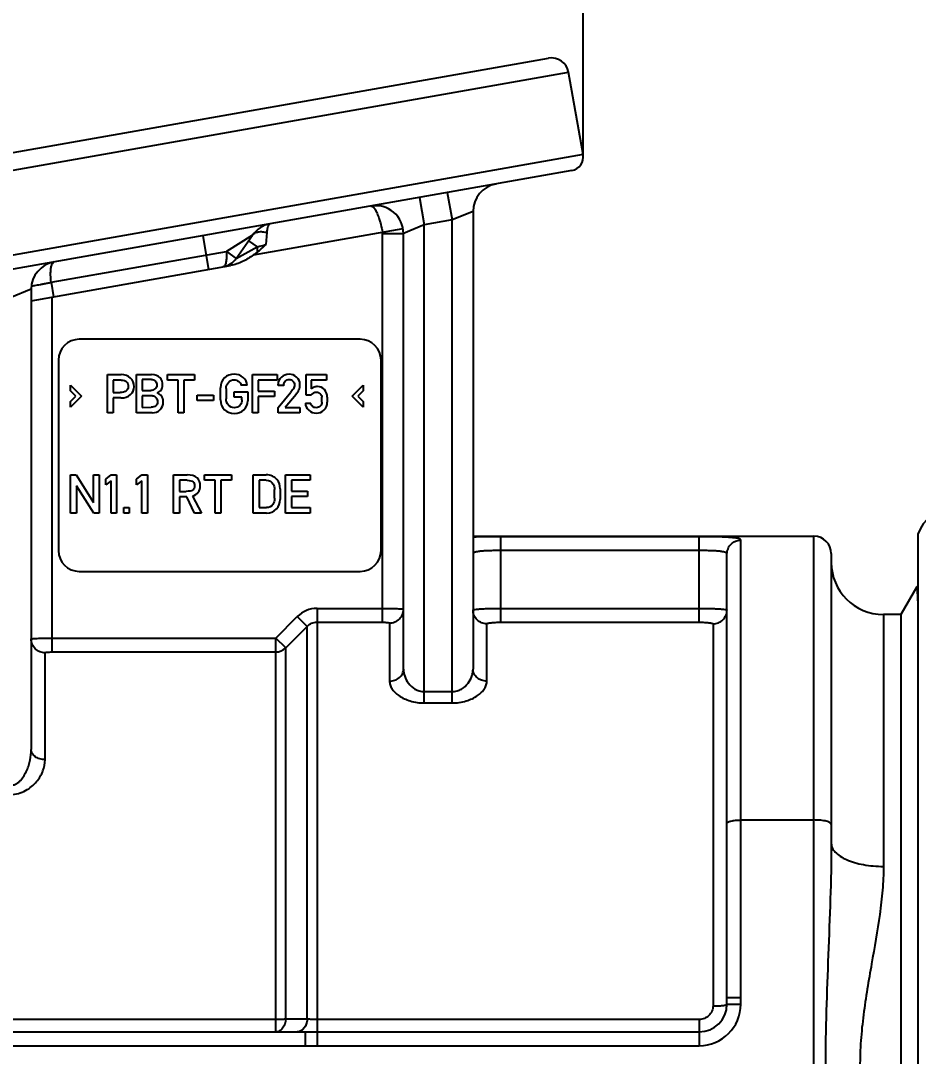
# Model space of a CAD drawing. Header units: millimetres. Extents: x 0 to 420, y 0 to 297.
# Drawn here: x 242.97 to 268.77, y 154.38 to 184.15 of the extents above; entities that cross this region are included whole.
import ezdxf
from ezdxf.enums import TextEntityAlignment as Align

# ---------------------------------------------------------------- set-up
doc = ezdxf.new("R2010")
doc.units = ezdxf.units.MM
doc.header["$LTSCALE"] = 23.1
doc.layers.get('0').update_dxf_attribs({"linetype": 'CONTINUOUS'})
doc.styles.get("Standard").update_dxf_attribs({"font": 'arial.ttf'})
doc.styles.add('TEXTSTYLE_3', font='arial.ttf')
doc.dimstyles.new('DIMSTYLE_1', dxfattribs={"dimtxt": 3, "dimasz": 3.3, "dimexe": 1.5, "dimexo": 0, "dimgap": 0.75, "dimtad": 1, "dimdec": 3, "dimdsep": 46, "dimtxsty": 'STANDARD', "dimblk": '_FILLED', "dimblk1": '_FILLED', "dimblk2": '_FILLED', "dimcen": 0.09, "dimadec": 3, "dimazin": 2, "dimtol": 1, "dimtp": 1, "dimtm": 1, "dimtfac": 0.6, "dimtdec": 3, "dimtofl": 0, "dimtmove": 0, "dimatfit": 3, "dimldrblk": '_FILLED', "dimfxl": 1, "dimtolj": 1, "dimarcsym": 0})
doc.dimstyles.new('DIMSTYLE_12', dxfattribs={"dimtxt": 3, "dimasz": 3.3, "dimexe": 1.5, "dimexo": 0, "dimgap": 0.75, "dimtad": 1, "dimdec": 0, "dimdsep": 46, "dimtxsty": 'STANDARD', "dimblk": '_FILLED', "dimblk1": '_FILLED', "dimblk2": '_FILLED', "dimcen": 0.09, "dimadec": 3, "dimazin": 2, "dimtp": 0.3, "dimtm": 0.3, "dimtfac": 1, "dimtdec": 0, "dimtofl": 0, "dimtmove": 0, "dimatfit": 3, "dimldrblk": '_FILLED', "dimfxl": 1, "dimtolj": 1, "dimarcsym": 0})

# ---------------------------------------------------------------- blocks, each defined once
blk = doc.blocks.new('_FILLED')
at = {"color": 0, "linetype": 'BYBLOCK'}
blk.add_solid([(0, 0), (-1, 0.1515), (-1, -0.1515)], dxfattribs=at)
blk = doc.blocks.new('*D0')
at = {"color": 2, "linetype": 'CONTINUOUS'}
for p, q in [((201.273, 164.846), (201.273, 217.58)), ((296.773, 168.987), (296.773, 217.58)), ((201.273, 216.08), (249.023, 216.08)), ((296.773, 216.08), (249.023, 216.08))]:
    blk.add_line(p, q, dxfattribs=at)
at = {"color": 2, "linetype": 'CONTINUOUS', "xscale": 3.3, "yscale": 3.3, "zscale": 3.3, "rotation": 180}
blk.add_blockref('_FILLED', (201.273, 216.08), dxfattribs=at)
at = {"color": 2, "linetype": 'CONTINUOUS', "xscale": 3.3, "yscale": 3.3, "zscale": 3.3}
blk.add_blockref('_FILLED', (296.773, 216.08), dxfattribs=at)
at = {"color": 2, "linetype": 'CONTINUOUS', "style": 'TEXTSTYLE_3'}
for s, p in [('+1', (253.099, 219.38)), ('-1', (252.785, 216.98))]:
    blk.add_text(s, height=1.8, dxfattribs=at).set_placement(p, align=Align.CENTER)
at = {"color": 2, "linetype": 'CONTINUOUS'}
blk.add_text('95.5', height=3, dxfattribs=at).set_placement((247.591, 217.58), align=Align.CENTER)
blk = doc.blocks.new('*D12')
at = {"color": 2, "linetype": 'CONTINUOUS'}
for p, q in [((201.273, 164.846), (201.273, 208.58)), ((259.143, 180.235), (259.143, 208.58)), ((201.273, 207.08), (230.208, 207.08)), ((259.143, 207.08), (230.208, 207.08))]:
    blk.add_line(p, q, dxfattribs=at)
at = {"color": 2, "linetype": 'CONTINUOUS', "xscale": 3.3, "yscale": 3.3, "zscale": 3.3, "rotation": 180}
blk.add_blockref('_FILLED', (201.273, 207.08), dxfattribs=at)
at = {"color": 2, "linetype": 'CONTINUOUS', "xscale": 3.3, "yscale": 3.3, "zscale": 3.3}
blk.add_blockref('_FILLED', (259.143, 207.08), dxfattribs=at)
at = {"color": 2, "linetype": 'CONTINUOUS'}
for s, p in [('(', (227.18, 207.83)), ('58', (230.208, 207.83)), (')', (233.236, 207.83))]:
    blk.add_text(s, height=3, dxfattribs=at).set_placement(p, align=Align.CENTER)

msp = doc.modelspace()

# ---------------------------------------------------------------- linework, layer by layer
at = {"color": 7, "linetype": 'CONTINUOUS'}
for p, q in [((228.5971, 177.8645), (258.1413, 183.074)), ((259.1373, 180.3049), (258.7206, 182.6684)), ((258.8129, 179.8415), (231.1134, 174.9573)), ((255.9732, 178.6695), (255.9732, 165.5111)), ((250.1522, 178.3144), (250.1412, 178.3123)), ((253.9732, 165.5111), (253.9732, 178.0347)), ((249.1696, 177.3196), (249.6358, 177.9854)), ((243.2732, 176.1014), (249.0062, 177.1123)), ((243.2732, 176.4301), (243.2732, 163.2013)), ((252.7297, 174.9918), (244.655, 174.9918)), ((244.055, 174.3918), (244.055, 168.9197)), ((253.3297, 168.9197), (253.3297, 174.3918)), ((245.4647, 172.8781), (245.4647, 173.9781)), ((245.4647, 173.9781), (245.8553, 173.9781)), ((246.2988, 172.8781), (246.2988, 173.9781)), ((246.2988, 173.9781), (246.7286, 173.9781)), ((247.1918, 173.8211), (247.1918, 173.9781)), ((247.1918, 173.9781), (247.967, 173.9781)), ((247.967, 173.9781), (247.967, 173.8211)), ((249.6351, 172.8781), (249.6351, 173.9781)), ((249.6351, 173.9781), (250.3416, 173.9781)), ((250.3416, 173.9781), (250.3416, 173.8211)), ((251.1757, 173.3903), (251.1757, 173.9761)), ((251.1757, 173.9761), (251.7576, 173.9761)), ((251.7576, 173.9761), (251.7576, 173.8162)), ((244.405, 173.511), (244.406, 173.6729)), ((244.406, 173.6729), (244.72, 173.3579)), ((245.6316, 173.8211), (245.6316, 173.4639)), ((245.8572, 173.8211), (245.6316, 173.8211)), ((246.4656, 173.8387), (246.4656, 173.5189)), ((246.7306, 173.8387), (246.4656, 173.8387)), ((247.4979, 173.8211), (247.1918, 173.8211)), ((247.4979, 172.8781), (247.4979, 173.8211)), ((247.6647, 173.8211), (247.6647, 172.8781)), ((247.967, 173.8211), (247.6647, 173.8211)), ((248.7127, 173.2529), (248.7127, 173.5944)), ((248.8746, 173.5738), (248.8746, 173.2804)), ((249.4801, 173.6709), (249.3035, 173.6709)), ((249.8019, 173.8211), (249.8019, 173.4963)), ((250.3416, 173.8211), (249.8019, 173.8211)), ((250.3721, 173.6611), (250.3711, 173.7023)), ((250.532, 173.6611), (250.3721, 173.6611)), ((250.532, 173.6817), (250.532, 173.6611)), ((251.3249, 173.8162), (251.3249, 173.5718)), ((251.7576, 173.8162), (251.3249, 173.8162)), ((252.4994, 173.3579), (252.8134, 173.6729)), ((252.8134, 173.6729), (252.8134, 173.511)), ((244.559, 173.3569), (244.405, 173.511)), ((244.72, 173.3579), (244.405, 173.042)), ((244.405, 173.2029), (244.559, 173.3569)), ((245.6316, 173.4639), (245.8278, 173.4639)), ((245.6316, 173.3069), (245.6316, 172.8781)), ((245.8494, 173.3069), (245.6316, 173.3069)), ((246.4656, 173.5189), (246.708, 173.5198)), ((246.4656, 173.3687), (246.4656, 173.0351)), ((246.7571, 173.3687), (246.4656, 173.3687)), ((248.0455, 173.2294), (248.0455, 173.3864)), ((248.0455, 173.3864), (248.5155, 173.3864)), ((248.5155, 173.3864), (248.5155, 173.2294)), ((249.1072, 173.3265), (249.1072, 173.4806)), ((249.1072, 173.4806), (249.4977, 173.4806)), ((249.3319, 173.3265), (249.1072, 173.3265)), ((249.3319, 173.2559), (249.3319, 173.3265)), ((249.4977, 173.4806), (249.4977, 173.2235)), ((249.8019, 173.4963), (250.2631, 173.4963)), ((249.8019, 173.3491), (249.8019, 172.8781)), ((250.2631, 173.3491), (249.8019, 173.3491)), ((250.2631, 173.4963), (250.2631, 173.3491)), ((250.3701, 173.0351), (250.7322, 173.4747)), ((250.8853, 173.407), (250.5762, 173.0351)), ((251.3209, 173.3903), (251.1757, 173.3903)), ((251.6271, 173.1872), (251.6271, 173.3285)), ((251.7841, 173.3285), (251.7841, 173.1842)), ((252.8144, 173.042), (252.4994, 173.3579)), ((252.8134, 173.511), (252.6594, 173.3569)), ((252.6594, 173.3569), (252.8134, 173.2029)), ((244.405, 173.042), (244.405, 173.2029)), ((246.4656, 173.0351), (246.7208, 173.037)), ((248.5155, 173.2294), (248.0455, 173.2294)), ((250.3711, 172.8781), (250.3701, 173.0351)), ((250.5762, 173.0351), (250.9991, 173.0351)), ((250.9991, 173.0351), (250.9991, 172.8781)), ((251.1561, 173.1528), (251.3131, 173.1528)), ((252.8134, 173.2029), (252.8144, 173.042)), ((245.6316, 172.8781), (245.4647, 172.8781)), ((246.7482, 172.8781), (246.2988, 172.8781)), ((247.6647, 172.8781), (247.4979, 172.8781)), ((249.8019, 172.8781), (249.6351, 172.8781)), ((250.9991, 172.8781), (250.3711, 172.8781)), ((244.405, 169.9949), (244.405, 171.0949)), ((244.405, 171.0949), (244.5679, 171.0949)), ((244.5679, 171.0949), (245.0624, 170.304)), ((245.0624, 170.304), (245.0624, 171.0949)), ((245.0624, 171.0949), (245.2292, 171.0949)), ((245.2292, 171.0949), (245.2292, 169.9949)), ((245.4157, 170.9722), (245.5727, 171.0949)), ((245.4157, 170.8094), (245.4157, 170.9722)), ((245.5727, 170.9193), (245.4157, 170.8094)), ((245.5727, 171.0949), (245.7297, 171.0949)), ((245.5727, 169.9949), (245.5727, 170.9193)), ((245.7297, 171.0949), (245.7297, 169.9949)), ((246.2988, 170.9722), (246.4558, 171.0949)), ((246.2988, 170.8094), (246.2988, 170.9722)), ((246.4558, 170.9193), (246.2988, 170.8094)), ((246.4558, 171.0949), (246.6128, 171.0949)), ((246.4558, 169.9949), (246.4558, 170.9193)), ((246.6128, 171.0949), (246.6128, 169.9949)), ((247.3684, 169.9949), (247.3684, 171.0949)), ((247.3684, 171.0949), (247.7589, 171.0949)), ((247.5352, 170.9379), (247.5352, 170.62)), ((247.7609, 170.9379), (247.5352, 170.9379)), ((248.2515, 170.9379), (248.2515, 171.0949)), ((248.2515, 171.0949), (249.0267, 171.0949)), ((248.5577, 170.9379), (248.2515, 170.9379)), ((248.5577, 169.9949), (248.5577, 170.9379)), ((248.7245, 170.9379), (248.7245, 169.9949)), ((249.0267, 170.9379), (248.7245, 170.9379)), ((249.0267, 171.0949), (249.0267, 170.9379)), ((249.6547, 169.9949), (249.6547, 171.0949)), ((249.6547, 171.0949), (250.0276, 171.0949)), ((249.8235, 170.9379), (249.8235, 170.1519)), ((250.0276, 170.9379), (249.8235, 170.9379)), ((250.587, 169.9949), (250.587, 171.0949)), ((250.587, 171.0949), (251.2935, 171.0949)), ((250.7538, 170.9379), (250.7538, 170.6229)), ((251.2935, 170.9379), (250.7538, 170.9379)), ((251.2935, 171.0949), (251.2935, 170.9379)), ((244.5737, 170.778), (244.5737, 169.9939)), ((245.0693, 169.9949), (244.5737, 170.778)), ((247.5352, 170.62), (247.7315, 170.62)), ((250.2661, 170.4218), (250.2661, 170.672)), ((250.4299, 170.6916), (250.4299, 170.3894)), ((250.7538, 170.6229), (251.215, 170.6229)), ((251.215, 170.6229), (251.215, 170.4738)), ((247.5352, 170.463), (247.5352, 169.9949)), ((247.7442, 170.463), (247.5352, 170.463)), ((247.9719, 169.9978), (247.7442, 170.463)), ((247.913, 170.4855), (248.1701, 169.9978)), ((250.7538, 170.4738), (250.7538, 170.1519)), ((251.215, 170.4738), (250.7538, 170.4738)), ((244.5737, 169.9939), (244.405, 169.9949)), ((245.2292, 169.9949), (245.0693, 169.9949)), ((245.7297, 169.9949), (245.5727, 169.9949)), ((245.9357, 169.9959), (245.9357, 170.1529)), ((245.9357, 170.1529), (246.0928, 170.1529)), ((246.0928, 169.9959), (245.9357, 169.9959)), ((246.0928, 170.1529), (246.0928, 169.9959)), ((246.6128, 169.9949), (246.4558, 169.9949)), ((247.5352, 169.9949), (247.3684, 169.9949)), ((248.1701, 169.9978), (247.9719, 169.9978)), ((248.7245, 169.9949), (248.5577, 169.9949)), ((250.0374, 169.9949), (249.6547, 169.9949)), ((249.8235, 170.1519), (250.0374, 170.1519)), ((251.2935, 169.9949), (250.587, 169.9949)), ((250.7538, 170.1519), (251.2935, 170.1519)), ((251.2935, 170.1519), (251.2935, 169.9949)), ((268.7732, 138.7515), (268.7732, 169.4084)), ((255.9732, 169.3299), (265.7732, 169.3299)), ((263.2732, 156.068), (263.2732, 168.8204)), ((266.2732, 168.8299), (266.2732, 160.5026)), ((244.655, 168.3197), (252.7297, 168.3197)), ((268.7338, 167.8777), (268.2732, 167.0799)), ((268.7374, 167.8777), (268.7338, 167.8777)), ((268.7732, 167.8157), (268.7374, 167.8777)), ((268.2732, 167.0799), (267.7732, 167.0799)), ((268.2732, 167.0799), (268.2732, 141.0799)), ((263.6732, 161.1731), (265.7732, 161.1731)), ((229.7732, 155.0799), (251.1498, 155.0799))]:
    msp.add_line(p, q, dxfattribs=at)
at = {"color": 9, "linetype": 'CONTINUOUS'}
for p, q in [((228.1915, 177.2853), (258.7206, 182.6684)), ((259.1373, 180.3049), (230.7041, 175.2913)), ((254.4343, 179.0694), (254.5732, 178.2816)), ((255.2343, 179.2105), (255.3732, 178.4226)), ((255.9732, 178.6695), (255.3732, 178.4226)), ((255.9732, 178.6695), (255.9704, 178.6683)), ((255.3732, 178.4226), (254.5732, 178.2816)), ((255.3732, 164.5374), (255.3732, 178.4226)), ((249.6625, 177.4157), (253.961, 178.1738)), ((250.0297, 177.7213), (250.0537, 178.06)), ((253.3732, 166.858), (253.3732, 178.0347)), ((253.3732, 178.0347), (253.9732, 178.0347)), ((254.5732, 178.2816), (253.9732, 178.0347)), ((253.9995, 178.0456), (253.9761, 178.0359)), ((254.5732, 164.5374), (254.5732, 178.2816)), ((248.2024, 177.9706), (248.3734, 177.0007)), ((249.6358, 177.9854), (248.8842, 177.5194)), ((249.5211, 177.8216), (249.7721, 177.6458)), ((243.8439, 176.6306), (248.8842, 177.5194)), ((248.8842, 177.5194), (249.1696, 177.3196)), ((249.1696, 177.3196), (249.7721, 177.6458)), ((243.8439, 176.6306), (243.9172, 176.215)), ((243.2732, 176.4301), (242.6732, 176.1833)), ((243.2732, 176.4301), (243.2704, 176.4289)), ((243.8732, 166.0032), (243.8732, 176.2072)), ((256.7732, 166.858), (256.7732, 169.3175)), ((262.4732, 169.3175), (256.7732, 169.3175)), ((262.4732, 166.858), (262.4732, 169.3175)), ((263.6732, 156.068), (263.6732, 169.2175)), ((265.7732, 138.8299), (265.7732, 169.3299)), ((262.4732, 168.9178), (256.7732, 168.9178)), ((250.3075, 166.4007), (250.9232, 167.0201)), ((251.206, 166.7389), (250.9232, 167.0201)), ((251.4889, 167.2558), (251.4889, 154.6835)), ((251.4889, 167.2558), (253.3732, 167.2558)), ((256.7732, 167.2558), (262.4732, 167.2558)), ((267.7732, 167.0799), (267.7732, 159.8381)), ((250.5903, 166.1196), (251.206, 166.7389)), ((251.206, 155.4495), (251.206, 166.7389)), ((251.4889, 166.858), (253.3732, 166.858)), ((253.5732, 166.8359), (253.5732, 165.1661)), ((256.3732, 165.1661), (256.3732, 166.8108)), ((256.7732, 166.858), (262.4732, 166.858)), ((262.8732, 166.8108), (262.8732, 155.8256)), ((243.8732, 166.4007), (250.3075, 166.4007)), ((250.3075, 155.0799), (250.3075, 166.4007)), ((250.5903, 166.1196), (250.3075, 166.4007)), ((243.6732, 162.9071), (243.6732, 165.9796)), ((243.8732, 166.0032), (250.3075, 166.0032)), ((250.5903, 155.448), (250.5903, 166.1196)), ((254.5732, 164.8629), (255.3732, 164.8629)), ((254.5732, 164.5374), (255.3732, 164.5374)), ((263.2732, 156.068), (263.6732, 156.068)), ((263.2729, 155.8781), (263.6727, 155.8762)), ((250.3075, 155.4348), (229.7732, 155.4348)), ((251.206, 155.4495), (250.5903, 155.448)), ((262.4732, 155.4377), (251.4889, 155.4377)), ((262.4732, 155.4377), (262.4732, 154.6835)), ((251.1498, 155.0799), (251.1498, 154.6799)), ((251.4889, 155.0817), (262.4732, 155.0817)), ((229.7732, 154.6799), (251.1498, 154.6799)), ((251.4889, 154.6835), (262.4732, 154.6835))]:
    msp.add_line(p, q, dxfattribs=at)
for points in [[(249.6358, 177.9854), (249.634, 177.9844), (249.6275, 177.9802)], [(249.1696, 177.3196), (249.1718, 177.3207), (249.1793, 177.3248)]]:
    msp.add_lwpolyline(points, dxfattribs=at)
at = {"color": 7, "linetype": 'CONTINUOUS'}
for centre, radius, start, end in [((258.2282, 182.5816), 0.5, 10, 100), ((258.7434, 180.2354), 0.4, 280, 10), ((256.7732, 178.6695), 0.8, 100.41284, 180), ((253.1732, 178.0347), 0.8, 0, 99.58393), ((250.2911, 177.5265), 0.8, 100.80344, 145), ((250.2911, 177.5265), 0.8, 100, 100.42319), ((244.0732, 176.4301), 0.8, 100, 180), ((248.6781, 177.6637), 0.6, 279.99917, 325), ((244.655, 174.3918), 0.6, 90, 180), ((252.7297, 174.3918), 0.6, 0, 90), ((251.6312, 173.0507), 0.6045, 111.33061, 120.44749), ((269.7233, 169.0964), 1, 91, 161.81841), ((265.7732, 168.8299), 0.5, 0, 90), ((244.655, 168.9197), 0.6, 180, 270), ((252.7297, 168.9197), 0.6, 270, 360), ((267.7732, 168.5799), 1.5, 180, 270)]:
    msp.add_arc(centre, radius, start, end, dxfattribs=at)
at = {"color": 9, "linetype": 'CONTINUOUS'}
for centre, radius, start, end in [((250.1619, 178.2618), 0.0535, 100.01965, 112.28704), ((253.1732, 178.0347), 0.2, 359.99824, 10), ((243.9439, 177.1654), 0.0534, 100.02172, 106.48346), ((251.4892, 166.4581), 0.7976, 90.02596, 135.20605), ((250.3077, 166.4045), 0.4013, 269.9666, 314.7741), ((182.4026, 156.0731), 80.8706, 359.861815, 359.996394), ((222.5026, 156.073), 41.1706, 359.72611, 359.99306), ((262.4735, 155.8813), 0.7995, 269.98069, 359.77008), ((262.4738, 155.8826), 1.199, 269.97296, 359.69449)]:
    msp.add_arc(centre, radius, start, end, dxfattribs=at)
for points, knots in [([(253.0339, 178.8225), (253.0414, 178.8238), (253.0581, 178.823), (253.0729, 178.8159), (253.0802, 178.8113)], [0, 0, 0, 0, 0.468354, 1, 1, 1, 1]), ([(253.0802, 178.8113), (253.0823, 178.8101), (253.0908, 178.8044), (253.0987, 178.7978), (253.1044, 178.7924)], [0, 0, 0, 0, 0.2313707, 1, 1, 1, 1]), ([(253.1044, 178.7924), (253.1065, 178.7904), (253.1153, 178.7818), (253.1234, 178.7724), (253.1293, 178.7651)], [0, 0, 0, 0, 0.2332619, 1, 1, 1, 1]), ([(253.1293, 178.7651), (253.1564, 178.7311), (253.2064, 178.6413), (253.2697, 178.482), (253.3268, 178.2862), (253.357, 178.144), (253.3701, 178.0694)], [0, 0, 0, 0, 0.1760103, 0.4119789, 0.6935609, 1, 1, 1, 1]), ([(249.6358, 177.9854), (249.6533, 178.0105), (249.704, 178.055), (249.8057, 178.0875), (249.9263, 178.0894), (250.0102, 178.0719), (250.0536, 178.059)], [0, 0, 0, 0, 0.2043188, 0.4327981, 0.6979652, 1, 1, 1, 1]), ([(250.0537, 178.06), (250.0562, 178.0954), (250.0634, 178.158), (250.0786, 178.2195), (250.0889, 178.2449)], [0, 0, 0, 0, 0.5640248, 1, 1, 1, 1]), ([(250.0889, 178.2449), (250.0922, 178.2532), (250.104, 178.2788), (250.1234, 178.3038), (250.1416, 178.3113)], [0, 0, 0, 0, 0.3111949, 1, 1, 1, 1]), ([(248.8842, 177.5194), (248.8887, 177.4622), (248.8913, 177.3796), (248.8833, 177.2753), (248.8727, 177.2102), (248.8573, 177.1561), (248.8375, 177.1142), (248.8132, 177.0848), (248.7922, 177.0746), (248.7823, 177.0728)], [0, 0, 0, 0, 0.3566706, 0.5128666, 0.6501207, 0.7664802, 0.8613794, 0.9369778, 1, 1, 1, 1]), ([(249.7721, 177.6458), (249.7726, 177.6326), (249.7739, 177.582), (249.7722, 177.5314), (249.7688, 177.4942)], [0, 0, 0, 0, 0.2613652, 1, 1, 1, 1]), ([(249.7721, 177.6458), (249.7929, 177.6521), (249.8786, 177.678), (249.9646, 177.7028), (250.0297, 177.7213)], [0, 0, 0, 0, 0.2436266, 1, 1, 1, 1]), ([(243.8439, 176.6306), (243.8389, 176.6845), (243.8314, 176.7862), (243.8317, 176.9282), (243.8426, 177.046), (243.8581, 177.1151), (243.869, 177.1437)], [0, 0, 0, 0, 0.3139542, 0.5917713, 0.8227002, 1, 1, 1, 1]), ([(243.869, 177.1437), (243.8727, 177.1532), (243.8852, 177.1819), (243.9079, 177.2105), (243.9288, 177.2167)], [0, 0, 0, 0, 0.3188199, 1, 1, 1, 1]), ([(243.2798, 176.5304), (243.2808, 176.5293), (243.2861, 176.5293), (243.295, 176.5294), (243.3097, 176.5311), (243.3291, 176.5336), (243.3533, 176.5373), (243.3945, 176.5439), (243.4561, 176.5546), (243.54, 176.5698), (243.6352, 176.5878), (243.7378, 176.6081), (243.8082, 176.6228), (243.8439, 176.6307)], [0, 0, 0, 0, 0.0076135, 0.0239899, 0.0493821, 0.0836423, 0.1264823, 0.1775149, 0.3021768, 0.4528997, 0.6238886, 0.8085973, 1, 1, 1, 1]), ([(256.7732, 169.3175), (256.63, 169.3175), (256.3633, 169.3156), (256.0965, 169.3085), (255.9732, 169.3016)], [0, 0, 0, 0, 0.5368071, 1, 1, 1, 1]), ([(263.6732, 169.2175), (263.6732, 169.2292), (263.652, 169.246), (263.6206, 169.2577), (263.5813, 169.2684), (263.5322, 169.2775), (263.4728, 169.2856), (263.4039, 169.2926), (263.2943, 169.301), (263.1382, 169.3084), (262.853, 169.316), (262.6283, 169.3175), (262.4732, 169.3175)], [0, 0, 0, 0, 0.0287102, 0.0534616, 0.086314, 0.1274103, 0.1766108, 0.2336414, 0.2980787, 0.4470313, 0.618223, 1, 1, 1, 1]), ([(263.2732, 168.8204), (263.2732, 168.8721), (263.294, 168.9767), (263.3832, 169.1086), (263.5161, 169.1969), (263.6212, 169.2175), (263.6732, 169.2175)], [0, 0, 0, 0, 0.2491758, 0.4987915, 0.7491146, 1, 1, 1, 1]), ([(256.7732, 168.9178), (256.7209, 168.9178), (256.6184, 168.9172), (256.4697, 168.9144), (256.3328, 168.9091), (256.2129, 168.9009), (256.1259, 168.8905), (256.0684, 168.8792), (256.035, 168.8702), (256.0086, 168.86), (255.9891, 168.8487), (255.9763, 168.8357), (255.9732, 168.8252), (255.9732, 168.8204)], [0, 0, 0, 0, 0.1900376, 0.3727108, 0.5409745, 0.6884246, 0.809719, 0.8593271, 0.9011998, 0.9353189, 0.9620995, 0.9827356, 1, 1, 1, 1]), ([(263.2732, 168.8204), (263.2732, 168.8252), (263.27, 168.8357), (263.2573, 168.8487), (263.2378, 168.86), (263.2113, 168.8702), (263.1779, 168.8792), (263.1205, 168.8905), (263.0335, 168.9009), (262.9136, 168.9091), (262.7767, 168.9144), (262.6279, 168.9172), (262.5254, 168.9178), (262.4732, 168.9178)], [0, 0, 0, 0, 0.0172629, 0.0379065, 0.0646879, 0.0988055, 0.1406767, 0.1902836, 0.3115741, 0.4590195, 0.6272849, 0.8099635, 1, 1, 1, 1]), ([(253.3732, 167.2558), (253.4122, 167.2558), (253.4888, 167.2555), (253.5999, 167.2543), (253.7023, 167.2524), (253.7921, 167.2498), (253.8573, 167.247), (253.9006, 167.2443), (253.9258, 167.2423), (253.9454, 167.2403), (253.9603, 167.2381), (253.968, 167.2363), (253.9732, 167.2342), (253.9732, 167.233)], [0, 0, 0, 0, 0.1945699, 0.3816818, 0.5540955, 0.7052479, 0.8293436, 0.8797408, 0.9217005, 0.9548607, 0.9789281, 0.9937957, 1, 1, 1, 1]), ([(253.5732, 166.8359), (253.6252, 166.8359), (253.7302, 166.8565), (253.8632, 166.9448), (253.9523, 167.0767), (253.9732, 167.1813), (253.9732, 167.233)], [0, 0, 0, 0, 0.2508788, 0.5011993, 0.7508177, 1, 1, 1, 1]), ([(255.9732, 167.2071), (255.9732, 167.2093), (255.9788, 167.2144), (255.9905, 167.2184), (256.0099, 167.2233), (256.0495, 167.2299), (256.1162, 167.2369), (256.2143, 167.2436), (256.334, 167.249), (256.4706, 167.2529), (256.6189, 167.2552), (256.7211, 167.2558), (256.7732, 167.2558)], [0, 0, 0, 0, 0.0081267, 0.0237496, 0.0481501, 0.0814123, 0.1736154, 0.2972828, 0.4478512, 0.6196024, 0.8060978, 1, 1, 1, 1]), ([(256.3732, 166.8108), (256.3212, 166.8108), (256.2162, 166.8314), (256.0833, 166.9194), (255.9941, 167.0511), (255.9732, 167.1555), (255.9732, 167.2071)], [0, 0, 0, 0, 0.2511059, 0.5015208, 0.7510455, 1, 1, 1, 1]), ([(262.4732, 167.2558), (262.5252, 167.2558), (262.6274, 167.2552), (262.7756, 167.2529), (262.9122, 167.249), (263.0319, 167.2436), (263.1301, 167.2369), (263.1968, 167.2299), (263.2365, 167.2233), (263.2558, 167.2184), (263.2676, 167.2144), (263.2732, 167.2093), (263.2732, 167.2071)], [0, 0, 0, 0, 0.1938407, 0.380247, 0.552004, 0.7025901, 0.826286, 0.9185288, 0.9518195, 0.9762369, 0.9918713, 1, 1, 1, 1]), ([(262.8732, 166.8108), (262.9252, 166.8108), (263.0302, 166.8314), (263.1631, 166.9194), (263.2523, 167.0511), (263.2732, 167.1555), (263.2732, 167.2071)], [0, 0, 0, 0, 0.2511059, 0.5015208, 0.7510455, 1, 1, 1, 1]), ([(251.206, 166.7389), (251.2426, 166.7761), (251.3312, 166.8368), (251.4367, 166.858), (251.4889, 166.858)], [0, 0, 0, 0, 0.4996013, 1, 1, 1, 1]), ([(253.3732, 166.858), (253.3984, 166.858), (253.4453, 166.8571), (253.5007, 166.8536), (253.5368, 166.8493), (253.5557, 166.8454), (253.5671, 166.8423), (253.5732, 166.8379), (253.5732, 166.8359)], [0, 0, 0, 0, 0.371999, 0.6909979, 0.8153107, 0.9094286, 0.9702811, 1, 1, 1, 1]), ([(256.3732, 166.8108), (256.3732, 166.8151), (256.3805, 166.8215), (256.3916, 166.8264), (256.4119, 166.8332), (256.4456, 166.8398), (256.5181, 166.8494), (256.6287, 166.8562), (256.7226, 166.858), (256.7732, 166.858)], [0, 0, 0, 0, 0.031576, 0.058142, 0.0929294, 0.186896, 0.3108459, 0.6288951, 1, 1, 1, 1]), ([(262.4732, 166.858), (262.5237, 166.858), (262.6176, 166.8562), (262.7282, 166.8494), (262.8007, 166.8398), (262.8344, 166.8332), (262.8548, 166.8265), (262.8658, 166.8215), (262.8732, 166.8151), (262.8732, 166.8108)], [0, 0, 0, 0, 0.3709601, 0.6890276, 0.8130036, 0.9070086, 0.9418247, 0.9684074, 1, 1, 1, 1]), ([(243.2732, 166.3763), (243.2732, 166.3776), (243.2782, 166.3799), (243.2861, 166.3817), (243.3009, 166.3841), (243.3205, 166.3862), (243.3457, 166.3884), (243.3889, 166.3913), (243.4542, 166.3943), (243.5439, 166.3971), (243.6464, 166.3991), (243.7575, 166.4004), (243.8341, 166.4007), (243.8732, 166.4007)], [0, 0, 0, 0, 0.0063735, 0.0212868, 0.0453622, 0.078497, 0.1204365, 0.170798, 0.2948198, 0.4458974, 0.6182496, 0.805417, 1, 1, 1, 1]), ([(243.6732, 165.9796), (243.6212, 165.9796), (243.5161, 166.0002), (243.3832, 166.0884), (243.294, 166.2202), (243.2732, 166.3247), (243.2732, 166.3763)], [0, 0, 0, 0, 0.251, 0.5013708, 0.7509392, 1, 1, 1, 1]), ([(243.6732, 165.9796), (243.6732, 165.9817), (243.6791, 165.9864), (243.6907, 165.9898), (243.7096, 165.9939), (243.7457, 165.9985), (243.801, 166.0023), (243.8479, 166.0032), (243.8732, 166.0032)], [0, 0, 0, 0, 0.0308156, 0.0920377, 0.1862343, 0.3104382, 0.6288072, 1, 1, 1, 1]), ([(253.5732, 165.1661), (253.625, 165.1661), (253.7276, 165.1832), (253.86, 165.258), (253.9511, 165.3724), (253.9732, 165.466), (253.9732, 165.5111)], [0, 0, 0, 0, 0.2667844, 0.5240106, 0.7672008, 1, 1, 1, 1]), ([(253.9732, 165.5111), (253.9732, 165.4414), (254, 165.2957), (254.1101, 165.0916), (254.2656, 164.9492), (254.43, 164.8768), (254.5249, 164.8629), (254.5732, 164.8629)], [0, 0, 0, 0, 0.2157373, 0.4489033, 0.707909, 0.8505636, 1, 1, 1, 1]), ([(255.3732, 164.8629), (255.4214, 164.8629), (255.5163, 164.8768), (255.6808, 164.9492), (255.8362, 165.0915), (255.9464, 165.2957), (255.9732, 165.4414), (255.9732, 165.5111)], [0, 0, 0, 0, 0.1493669, 0.2920429, 0.5510816, 0.7842547, 1, 1, 1, 1]), ([(256.3732, 165.1661), (256.3214, 165.1661), (256.2188, 165.1832), (256.0864, 165.258), (255.9952, 165.3724), (255.9732, 165.466), (255.9732, 165.5111)], [0, 0, 0, 0, 0.2667844, 0.5240107, 0.7672009, 1, 1, 1, 1]), ([(253.5732, 165.1661), (253.5732, 165.1296), (253.5865, 165.0529), (253.6411, 164.9433), (253.7285, 164.8385), (253.8955, 164.7024), (254.1792, 164.5737), (254.4364, 164.5374), (254.5732, 164.5374)], [0, 0, 0, 0, 0.0852472, 0.1785239, 0.2834485, 0.4019524, 0.6799726, 1, 1, 1, 1]), ([(255.3732, 164.5374), (255.51, 164.5374), (255.7671, 164.5736), (256.0509, 164.7024), (256.2179, 164.8385), (256.3052, 164.9433), (256.3599, 165.0529), (256.3732, 165.1296), (256.3732, 165.1661)], [0, 0, 0, 0, 0.319982, 0.5980393, 0.7165444, 0.8214712, 0.9147524, 1, 1, 1, 1]), ([(242.6732, 162.167), (242.7031, 162.167), (242.7628, 162.1759), (242.8442, 162.2116), (242.9151, 162.2617), (242.9958, 162.34), (243.0768, 162.4517), (243.1506, 162.5959), (243.2056, 162.7451), (243.2568, 162.9454), (243.2732, 163.0996), (243.2732, 163.2013)], [0, 0, 0, 0, 0.0693336, 0.1375129, 0.204175, 0.2695308, 0.3970151, 0.5216106, 0.64395, 0.764361, 1, 1, 1, 1]), ([(243.6732, 162.9071), (243.6216, 162.9071), (243.5212, 162.9212), (243.3899, 162.9832), (243.297, 163.0796), (243.2732, 163.1625), (243.2732, 163.2013)], [0, 0, 0, 0, 0.2839438, 0.5492625, 0.7859095, 1, 1, 1, 1]), ([(242.6732, 161.9061), (242.7509, 161.9061), (242.9038, 161.9264), (243.1119, 162.0098), (243.2872, 162.1288), (243.4695, 162.3101), (243.6252, 162.5673), (243.6732, 162.7978), (243.6732, 162.9071)], [0, 0, 0, 0, 0.1501018, 0.2940689, 0.4294904, 0.5565803, 0.7888219, 1, 1, 1, 1]), ([(266.2732, 160.5026), (266.2732, 159.9689), (266.2484, 158.9), (266.1837, 157.2962), (266.1218, 155.6893), (266.0949, 154.0799), (266.1218, 152.4706), (266.1837, 150.8637), (266.2484, 149.2599), (266.2732, 148.191), (266.2732, 147.6573)], [0, 0, 0, 0, 0.1245916, 0.2495526, 0.3747274, 0.4999996, 0.6252716, 0.7504465, 0.8754072, 1, 1, 1, 1]), ([(266.2732, 160.5026), (266.2732, 160.4583), (266.2961, 160.3629), (266.3888, 160.2359), (266.5316, 160.1223), (266.7196, 160.0238), (266.9464, 159.9432), (267.2041, 159.8833), (267.4832, 159.8464), (267.6756, 159.8381), (267.7732, 159.8381)], [0, 0, 0, 0, 0.0753929, 0.1611834, 0.2634063, 0.3837781, 0.5211196, 0.6724376, 0.8336844, 1, 1, 1, 1]), ([(267.7732, 159.8381), (267.7732, 159.6105), (267.7496, 159.1493), (267.6395, 158.2136), (267.4704, 157.2686), (267.3026, 156.3091), (267.1919, 155.5744), (267.1147, 154.8303), (267.0868, 154.08), (267.1147, 153.3298), (267.1918, 152.5857), (267.3026, 151.8509), (267.4704, 150.8915), (267.6394, 149.9464), (267.7496, 149.0106), (267.7732, 148.5494), (267.7732, 148.3217)], [0, 0, 0, 0, 0.0588249, 0.119146, 0.2433559, 0.3067954, 0.3708461, 0.4353139, 0.4999942, 0.5646727, 0.6291382, 0.6931897, 0.7566299, 0.8808375, 0.9411674, 1, 1, 1, 1]), ([(262.8732, 155.8256), (262.8732, 155.7746), (262.8518, 155.6712), (262.7614, 155.5423), (262.6285, 155.4573), (262.5246, 155.4377), (262.4732, 155.4377)], [0, 0, 0, 0, 0.248804, 0.498459, 0.7489498, 1, 1, 1, 1]), ([(262.8732, 155.8256), (262.9232, 155.8256), (262.9959, 155.8274), (263.0885, 155.8338), (263.1479, 155.84), (263.1971, 155.8475), (263.2351, 155.8562), (263.2593, 155.8646), (263.2718, 155.8734), (263.2729, 155.8781)], [0, 0, 0, 0, 0.3672514, 0.5342417, 0.6820357, 0.8055412, 0.9005939, 0.9648463, 1, 1, 1, 1]), ([(250.5903, 155.448), (250.5876, 155.3995), (250.5702, 155.3064), (250.5093, 155.1859), (250.4193, 155.1015), (250.3431, 155.0799), (250.3075, 155.0799)], [0, 0, 0, 0, 0.287918, 0.5537417, 0.7886578, 1, 1, 1, 1]), ([(250.5903, 155.448), (250.5472, 155.4431), (250.453, 155.4368), (250.3585, 155.4348), (250.3075, 155.4348)], [0, 0, 0, 0, 0.45944, 1, 1, 1, 1]), ([(251.206, 155.4495), (251.2044, 155.42), (251.1902, 155.3118), (251.1405, 155.2047), (251.0829, 155.1493)], [0, 0, 0, 0, 0.2700198, 1, 1, 1, 1]), ([(251.4889, 155.4377), (251.4377, 155.4377), (251.3433, 155.4394), (251.249, 155.4451), (251.206, 155.4495)], [0, 0, 0, 0, 0.5420785, 1, 1, 1, 1]), ([(251.0829, 155.1493), (251.0607, 155.1281), (251.0113, 155.0931), (250.9517, 155.0799), (250.9232, 155.0799)], [0, 0, 0, 0, 0.5185802, 1, 1, 1, 1]), ([(251.1498, 155.0799), (251.1778, 155.0799), (251.2908, 155.0806), (251.4038, 155.0817), (251.4889, 155.0817)], [0, 0, 0, 0, 0.247543, 1, 1, 1, 1])]:
    msp.add_open_spline(points, degree=3, knots=knots, dxfattribs=at)
at = {"color": 7, "linetype": 'CONTINUOUS'}
for points in [[(249.7688, 177.4942), (249.7345, 177.4666), (249.6988, 177.4406), (249.6625, 177.4157)], [(246.1298, 173.8748), (246.0594, 173.9437), (245.9681, 173.9781), (245.8553, 173.9781)], [(246.2301, 173.6297), (246.2301, 173.7279), (246.1968, 173.8093), (246.1298, 173.8748)], [(246.983, 173.886), (246.9298, 173.9467), (246.8444, 173.9781), (246.7286, 173.9781)], [(247.0505, 173.668), (247.0505, 173.7612), (247.0279, 173.8348), (246.983, 173.886)], [(248.8296, 173.8838), (248.751, 173.8093), (248.7127, 173.7131), (248.7127, 173.5944)], [(249.1052, 173.9899), (248.9953, 173.9899), (248.9041, 173.9545), (248.8296, 173.8838)], [(249.367, 173.8954), (249.2917, 173.9585), (249.2043, 173.9899), (249.1052, 173.9899)], [(249.4801, 173.6709), (249.4801, 173.7573), (249.4418, 173.8329), (249.367, 173.8954)], [(250.4663, 173.9005), (250.4025, 173.8427), (250.3693, 173.7769), (250.3711, 173.7023)], [(250.6851, 173.9869), (250.6027, 173.9869), (250.5291, 173.9575), (250.4663, 173.9005)], [(250.9039, 173.9035), (250.8411, 173.9585), (250.7675, 173.9869), (250.6851, 173.9869)], [(250.9991, 173.7014), (250.9991, 173.7808), (250.9667, 173.8486), (250.9039, 173.9035)], [(245.8572, 173.8211), (245.9308, 173.8211), (245.9848, 173.8015), (246.02, 173.7641)], [(246.0643, 173.6307), (246.0643, 173.5826), (246.0447, 173.5434), (246.0064, 173.513)], [(246.02, 173.7641), (246.0496, 173.7328), (246.0643, 173.6886), (246.0643, 173.6307)], [(246.1311, 173.4029), (246.1968, 173.4629), (246.2301, 173.5385), (246.2301, 173.6297)], [(246.8307, 173.565), (246.7934, 173.5346), (246.7522, 173.52), (246.708, 173.5198)], [(246.7306, 173.8387), (246.7737, 173.8387), (246.811, 173.8221), (246.8417, 173.7889)], [(246.8876, 173.6729), (246.8876, 173.6317), (246.868, 173.5954), (246.8307, 173.565)], [(246.8417, 173.7889), (246.8719, 173.7563), (246.8876, 173.7171), (246.8876, 173.6729)], [(247.0101, 173.5385), (247.0367, 173.5767), (247.0505, 173.6199), (247.0505, 173.668)], [(248.8746, 173.5738), (248.8746, 173.6435), (248.8962, 173.7033), (248.9404, 173.7524)], [(248.9404, 173.7524), (248.9845, 173.8015), (249.0395, 173.827), (249.1052, 173.827)], [(249.1052, 173.827), (249.1494, 173.827), (249.1936, 173.8103), (249.2373, 173.7774)], [(249.2373, 173.7774), (249.2809, 173.7445), (249.3035, 173.7092), (249.3035, 173.6709)], [(250.532, 173.6817), (250.532, 173.7161), (250.5467, 173.7504), (250.5781, 173.7858)], [(250.5781, 173.7858), (250.6095, 173.8211), (250.6448, 173.8387), (250.6841, 173.8387)], [(250.6841, 173.8387), (250.7263, 173.8387), (250.7636, 173.8221), (250.795, 173.7907)], [(250.8088, 173.5708), (250.8038, 173.563), (250.7783, 173.5307), (250.7322, 173.4747)], [(250.795, 173.7907), (250.8264, 173.7593), (250.8421, 173.723), (250.8421, 173.6817)], [(250.8421, 173.6817), (250.8421, 173.6415), (250.8303, 173.6042), (250.8088, 173.5708)], [(250.9701, 173.5446), (250.9893, 173.5915), (250.9991, 173.6435), (250.9991, 173.7014)], [(251.4995, 173.6337), (251.474, 173.6337), (251.4446, 173.6268), (251.4113, 173.6138)], [(251.7017, 173.5453), (251.6467, 173.6042), (251.58, 173.6337), (251.4995, 173.6337)], [(246.0064, 173.513), (245.9642, 173.4796), (245.9043, 173.4639), (245.8278, 173.4639)], [(245.8494, 173.3069), (245.9662, 173.3069), (246.0604, 173.3383), (246.1311, 173.4029)], [(246.7571, 173.3687), (246.7983, 173.3687), (246.8346, 173.3491), (246.8648, 173.3097)], [(246.8648, 173.3097), (246.8925, 173.2735), (246.9072, 173.2323), (246.9072, 173.1872)], [(246.8974, 173.4541), (246.9455, 173.4717), (246.9828, 173.4992), (247.0101, 173.5385)], [(247.0196, 173.3615), (246.9945, 173.3932), (246.9543, 173.4246), (246.8974, 173.4541)], [(247.0701, 173.1921), (247.0701, 173.2618), (247.0534, 173.3187), (247.0196, 173.3615)], [(248.9411, 173.0986), (248.8962, 173.1479), (248.8746, 173.2088), (248.8746, 173.2804)], [(250.8853, 173.407), (250.9255, 173.459), (250.9539, 173.5051), (250.9701, 173.5446)], [(251.3209, 173.3903), (251.3386, 173.4119), (251.3592, 173.4325), (251.3877, 173.4502)], [(251.3877, 173.4502), (251.4161, 173.4678), (251.4436, 173.4767), (251.4691, 173.4767)], [(251.4691, 173.4767), (251.5103, 173.4767), (251.5476, 173.459), (251.5802, 173.4259)], [(251.5802, 173.4259), (251.6114, 173.3942), (251.6271, 173.3618), (251.6271, 173.3285)], [(251.7841, 173.3285), (251.7841, 173.4148), (251.7566, 173.4865), (251.7017, 173.5453)], [(246.8579, 173.0785), (246.8258, 173.0508), (246.7796, 173.0375), (246.7208, 173.037)], [(246.7482, 172.8781), (246.8405, 172.8781), (246.918, 172.9085), (246.9788, 172.9693)], [(246.9072, 173.1872), (246.9072, 173.142), (246.8905, 173.1067), (246.8579, 173.0785)], [(246.9788, 172.9693), (247.0397, 173.0302), (247.0701, 173.1038), (247.0701, 173.1921)], [(248.7127, 173.2529), (248.7127, 173.1352), (248.753, 173.039), (248.8333, 172.9652)], [(249.1151, 173.0253), (249.0434, 173.0253), (248.9855, 173.0498), (248.9411, 173.0986)], [(249.2691, 173.093), (249.2279, 173.0478), (249.1759, 173.0253), (249.1151, 173.0253)], [(249.3319, 173.2559), (249.3319, 173.1931), (249.3103, 173.1381), (249.2691, 173.093)], [(249.3842, 172.9671), (249.4595, 173.038), (249.4977, 173.1234), (249.4977, 173.2235)], [(251.1561, 173.1528), (251.1561, 173.0783), (251.1875, 173.0125), (251.251, 172.9554)], [(251.3582, 173.0645), (251.3278, 173.091), (251.3131, 173.1205), (251.3131, 173.1528)], [(251.4701, 173.0253), (251.4259, 173.0253), (251.3886, 173.038), (251.3582, 173.0645)], [(251.587, 173.0772), (251.5574, 173.042), (251.5182, 173.0253), (251.4701, 173.0253)], [(251.6271, 173.1872), (251.6271, 173.145), (251.6134, 173.1087), (251.587, 173.0772)], [(251.6899, 172.9595), (251.7527, 173.0194), (251.7841, 173.094), (251.7841, 173.1842)], [(248.8333, 172.9652), (248.91, 172.8948), (249.0032, 172.8604), (249.1151, 172.8604)], [(249.1151, 172.8604), (249.2191, 172.8604), (249.3084, 172.8957), (249.3842, 172.9671)], [(251.251, 172.9554), (251.3141, 172.8987), (251.3877, 172.8702), (251.4701, 172.8702)], [(251.4701, 172.8702), (251.5545, 172.8702), (251.6271, 172.8997), (251.6899, 172.9595)], [(248.0395, 171.0055), (247.9729, 171.0645), (247.8796, 171.0949), (247.7589, 171.0949)], [(247.7609, 170.9379), (247.8404, 170.9379), (247.8963, 170.9232), (247.9276, 170.8956)], [(247.9276, 170.8956), (247.9542, 170.8722), (247.968, 170.8329), (247.968, 170.778)], [(248.1338, 170.775), (248.1338, 170.8722), (248.1024, 170.9497), (248.0395, 171.0055)], [(250.3373, 170.9611), (250.2641, 171.0498), (250.1611, 171.0949), (250.0276, 171.0949)], [(250.0276, 170.9379), (250.1209, 170.9379), (250.1876, 170.9006), (250.2285, 170.8279)], [(250.4299, 170.6916), (250.4299, 170.7976), (250.3985, 170.8869), (250.3373, 170.9611)], [(247.911, 170.6563), (247.8737, 170.6317), (247.8139, 170.62), (247.7315, 170.62)], [(247.968, 170.778), (247.968, 170.721), (247.9483, 170.6808), (247.911, 170.6563)], [(247.913, 170.4855), (247.9827, 170.5081), (248.0366, 170.5454), (248.0756, 170.5976)], [(248.0756, 170.5976), (248.1142, 170.6494), (248.1338, 170.7093), (248.1338, 170.775)], [(250.2285, 170.8279), (250.2533, 170.7838), (250.2661, 170.7318), (250.2661, 170.672)], [(250.2661, 170.4218), (250.2661, 170.3472), (250.2504, 170.2863), (250.2198, 170.2403)], [(250.3222, 170.1174), (250.3936, 170.1941), (250.4299, 170.2854), (250.4299, 170.3894)], [(250.2198, 170.2403), (250.1807, 170.1813), (250.1199, 170.1519), (250.0374, 170.1519)], [(250.0374, 169.9949), (250.1513, 169.9949), (250.2455, 170.0351), (250.3222, 170.1174)]]:
    msp.add_open_spline(points, degree=3, dxfattribs=at)
for points, knots in [([(249.7688, 177.4942), (249.7913, 177.5123), (249.8803, 177.5858), (249.9662, 177.6627), (250.0297, 177.7213)], [0, 0, 0, 0, 0.2510655, 1, 1, 1, 1]), ([(249.6625, 177.4157), (249.5625, 177.347), (249.3563, 177.219), (249.1254, 177.1333), (249.0062, 177.1123)], [0, 0, 0, 0, 0.500501, 1, 1, 1, 1]), ([(268.7732, 167.1978), (268.7718, 167.2483), (268.769, 167.3431), (268.7646, 167.4759), (268.7602, 167.5899), (268.7558, 167.6847), (268.7514, 167.7604), (268.7476, 167.8115), (268.7444, 167.8426), (268.7422, 167.8587), (268.7401, 167.8699), (268.7385, 167.8758), (268.7374, 167.8777)], [0, 0, 0, 0, 0.2224787, 0.4175518, 0.584937, 0.7243736, 0.8356812, 0.9187117, 0.9495928, 0.973393, 0.9901504, 1, 1, 1, 1]), ([(263.2732, 161.0737), (263.2732, 161.0897), (263.3009, 161.1129), (263.3419, 161.1304), (263.3915, 161.1453), (263.4512, 161.1572), (263.5462, 161.1697), (263.6214, 161.1731), (263.6732, 161.1731)], [0, 0, 0, 0, 0.1124614, 0.2063903, 0.3269303, 0.4715815, 0.6359426, 1, 1, 1, 1]), ([(266.2732, 161.0486), (266.2732, 161.0686), (266.2386, 161.0978), (266.1873, 161.1197), (266.1253, 161.1384), (266.0506, 161.1532), (265.9319, 161.1688), (265.8379, 161.1731), (265.7732, 161.1731)], [0, 0, 0, 0, 0.1126147, 0.2065565, 0.3270776, 0.4716854, 0.6360352, 1, 1, 1, 1])]:
    msp.add_open_spline(points, degree=3, knots=knots, dxfattribs=at)
at = {"color": 9, "linetype": 'CONTINUOUS'}
msp.add_open_spline([(251.1498, 154.6799), (251.2628, 154.6799), (251.3758, 154.6835), (251.4889, 154.6835)], degree=3, dxfattribs=at)

# ---------------------------------------------------------------- dimensions: what is measured, and where the dimension line sits
at = {"color": 2, "linetype": 'CONTINUOUS'}
dim = msp.add_linear_dim(base=(201.2732, 216.0799), p1=(296.7732, 168.9871), p2=(201.2732, 164.8455), angle=180, dimstyle='DIMSTYLE_1', dxfattribs=at)
dim.commit()
dim.dimension.update_dxf_attribs({"geometry": '*D0', "text_midpoint": (249.0232, 216.0799), "dimtype": 160})
dim = msp.add_linear_dim(base=(259.1434, 207.0799), p1=(201.2732, 164.8455), p2=(259.1434, 180.2354), text='(<>)', dimstyle='DIMSTYLE_12', dxfattribs=at)
dim.commit()
dim.dimension.update_dxf_attribs({"geometry": '*D12', "text_midpoint": (230.2083, 207.0799), "dimtype": 160})

doc.saveas('drawing.dxf')
